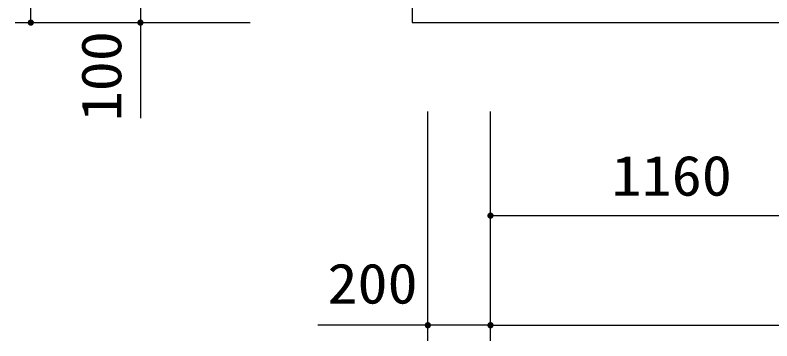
# Model space of a CAD drawing. Units: millimetres, scale not verified. Extents: x -14850 to 14850, y -10500 to 10500.
# Drawn here: x -11188 to -8772, y -6755 to -5714 of the extents above; entities that cross this region are included whole.
import ezdxf
from ezdxf.enums import TextEntityAlignment as Align

# ---------------------------------------------------------------- set-up
doc = ezdxf.new("R2010")
doc.units = ezdxf.units.MM
doc.header["$LTSCALE"] = 50
for name, color, linetype, lineweight in [('0-1_機器', 2, 'Continuous', 25), ('0-2_躯体', 5, 'Continuous', 25), ('0-5_製作', 5, 'Continuous', 25)]:
    doc.layers.add(name, color=color, linetype=linetype, lineweight=lineweight)
doc.styles.add('ＭＳ ゴシック', font='')
doc.styles.get('ＭＳ ゴシック').set_extended_font_data('MS Gothic')

msp = doc.modelspace()

# ---------------------------------------------------------------- linework, layer by layer
at = {"layer": '0-1_機器'}
msp.add_lwpolyline([(-9920.62, -5588.22), (-9920.62, -5738.22), (-6020.62, -5738.22)], dxfattribs=at)
at = {"layer": '0-2_躯体', "color": 2}
for p, q in [((-9870.62, -6754.6), (-9870.62, -6022.29)), ((-9670.62, -6754.6), (-9670.62, -6022.29)), ((-9670.62, -6354.6), (-8510.62, -6354.6)), ((-9870.62, -6704.6), (-10221.37, -6704.6)), ((-9670.62, -6704.6), (-9870.62, -6704.6)), ((-9670.62, -6704.6), (-6270.62, -6704.6))]:
    msp.add_line(p, q, dxfattribs=at)
at = {"layer": '0-2_躯体'}
for points in [[(-9680.45, -6352.73), (-9670.62, -6354.6), (-9680.6, -6353.97)], [(-9680.13, -6351.51), (-9670.62, -6354.6), (-9680.45, -6352.73)], [(-9679.67, -6350.34), (-9670.62, -6354.6), (-9680.13, -6351.51)], [(-9679.07, -6349.24), (-9670.62, -6354.6), (-9679.67, -6350.34)], [(-9678.33, -6348.23), (-9670.62, -6354.6), (-9679.07, -6349.24)], [(-9677.47, -6347.31), (-9670.62, -6354.6), (-9678.33, -6348.23)], [(-9676.5, -6346.51), (-9670.62, -6354.6), (-9677.47, -6347.31)], [(-9675.44, -6345.84), (-9670.62, -6354.6), (-9676.5, -6346.51)], [(-9675.44, -6345.84), (-9670.62, -6344.6), (-9670.62, -6354.6)], [(-9674.3, -6345.3), (-9670.62, -6344.6), (-9675.44, -6345.84)], [(-9673.11, -6344.91), (-9670.62, -6344.6), (-9674.3, -6345.3)], [(-9671.88, -6344.68), (-9670.62, -6344.6), (-9673.11, -6344.91)], [(-9670.62, -6344.6), (-9660.62, -6354.6), (-9670.62, -6354.6)], [(-9669.99, -6344.62), (-9660.62, -6354.6), (-9670.62, -6344.6)], [(-9668.75, -6344.78), (-9660.62, -6354.6), (-9669.99, -6344.62)], [(-9667.53, -6345.09), (-9660.62, -6354.6), (-9668.75, -6344.78)], [(-9666.36, -6345.55), (-9660.62, -6354.6), (-9667.53, -6345.09)], [(-9666.36, -6345.55), (-9660.7, -6353.35), (-9660.62, -6354.6)], [(-9665.26, -6346.16), (-9660.7, -6353.35), (-9666.36, -6345.55)], [(-9665.26, -6346.16), (-9660.94, -6352.11), (-9660.7, -6353.35)], [(-9664.25, -6346.9), (-9660.94, -6352.11), (-9665.26, -6346.16)], [(-9664.25, -6346.9), (-9661.32, -6350.92), (-9660.94, -6352.11)], [(-9663.33, -6347.75), (-9661.32, -6350.92), (-9664.25, -6346.9)], [(-9663.33, -6347.75), (-9661.86, -6349.78), (-9661.32, -6350.92)], [(-9662.53, -6348.72), (-9661.86, -6349.78), (-9663.33, -6347.75)], [(-9680.6, -6353.97), (-9670.62, -6354.6), (-9680.62, -6354.6)], [(-9680.62, -6354.6), (-9674.88, -6363.65), (-9680.54, -6355.85)], [(-9680.62, -6354.6), (-9673.71, -6364.11), (-9674.88, -6363.65)], [(-9670.62, -6354.6), (-9673.71, -6364.11), (-9680.62, -6354.6)], [(-9680.54, -6355.85), (-9675.98, -6363.04), (-9680.31, -6357.09)], [(-9680.54, -6355.85), (-9674.88, -6363.65), (-9675.98, -6363.04)], [(-9680.31, -6357.09), (-9677, -6362.31), (-9679.92, -6358.28)], [(-9680.31, -6357.09), (-9675.98, -6363.04), (-9677, -6362.31)], [(-9679.92, -6358.28), (-9677.91, -6361.45), (-9679.39, -6359.42)], [(-9679.92, -6358.28), (-9677, -6362.31), (-9677.91, -6361.45)], [(-9679.39, -6359.42), (-9677.91, -6361.45), (-9678.71, -6360.48)], [(-9670.62, -6354.6), (-9672.5, -6364.42), (-9673.71, -6364.11)], [(-9670.62, -6354.6), (-9671.25, -6364.58), (-9672.5, -6364.42)], [(-9670.62, -6354.6), (-9670.62, -6364.6), (-9671.25, -6364.58)], [(-9670.62, -6354.6), (-9669.37, -6364.52), (-9670.62, -6364.6)], [(-9670.62, -6354.6), (-9668.14, -6364.29), (-9669.37, -6364.52)], [(-9670.62, -6354.6), (-9666.94, -6363.9), (-9668.14, -6364.29)], [(-9670.62, -6354.6), (-9665.8, -6363.36), (-9666.94, -6363.9)], [(-9670.62, -6354.6), (-9664.74, -6362.69), (-9665.8, -6363.36)], [(-9660.62, -6354.6), (-9664.74, -6362.69), (-9670.62, -6354.6)], [(-9660.62, -6354.6), (-9663.78, -6361.89), (-9664.74, -6362.69)], [(-9660.62, -6354.6), (-9662.92, -6360.97), (-9663.78, -6361.89)], [(-9660.62, -6354.6), (-9662.18, -6359.96), (-9662.92, -6360.97)], [(-9660.62, -6354.6), (-9661.57, -6358.86), (-9662.18, -6359.96)], [(-9660.62, -6354.6), (-9661.11, -6357.69), (-9661.57, -6358.86)], [(-9660.62, -6354.6), (-9660.8, -6356.47), (-9661.11, -6357.69)], [(-9660.62, -6354.6), (-9660.64, -6355.23), (-9660.8, -6356.47)], [(-9880.6, -6703.97), (-9870.62, -6704.6), (-9880.62, -6704.6)], [(-9880.62, -6704.6), (-9874.88, -6713.65), (-9880.54, -6705.85)], [(-9880.62, -6704.6), (-9873.71, -6714.11), (-9874.88, -6713.65)], [(-9870.62, -6704.6), (-9873.71, -6714.11), (-9880.62, -6704.6)], [(-9880.45, -6702.73), (-9870.62, -6704.6), (-9880.6, -6703.97)], [(-9880.54, -6705.85), (-9875.98, -6713.04), (-9880.31, -6707.09)], [(-9880.54, -6705.85), (-9874.88, -6713.65), (-9875.98, -6713.04)], [(-9880.13, -6701.51), (-9870.62, -6704.6), (-9880.45, -6702.73)], [(-9880.31, -6707.09), (-9877, -6712.31), (-9879.92, -6708.28)], [(-9880.31, -6707.09), (-9875.98, -6713.04), (-9877, -6712.31)], [(-9879.67, -6700.34), (-9870.62, -6704.6), (-9880.13, -6701.51)], [(-9879.92, -6708.28), (-9877.91, -6711.45), (-9879.39, -6709.42)], [(-9879.92, -6708.28), (-9877, -6712.31), (-9877.91, -6711.45)], [(-9879.07, -6699.24), (-9870.62, -6704.6), (-9879.67, -6700.34)], [(-9879.39, -6709.42), (-9877.91, -6711.45), (-9878.71, -6710.48)], [(-9878.33, -6698.23), (-9870.62, -6704.6), (-9879.07, -6699.24)], [(-9877.47, -6697.31), (-9870.62, -6704.6), (-9878.33, -6698.23)], [(-9876.5, -6696.51), (-9870.62, -6704.6), (-9877.47, -6697.31)], [(-9875.44, -6695.84), (-9870.62, -6704.6), (-9876.5, -6696.51)], [(-9875.44, -6695.84), (-9870.62, -6694.6), (-9870.62, -6704.6)], [(-9874.3, -6695.3), (-9870.62, -6694.6), (-9875.44, -6695.84)], [(-9873.11, -6694.91), (-9870.62, -6694.6), (-9874.3, -6695.3)], [(-9870.62, -6704.6), (-9872.5, -6714.42), (-9873.71, -6714.11)], [(-9871.88, -6694.68), (-9870.62, -6694.6), (-9873.11, -6694.91)], [(-9870.62, -6704.6), (-9871.25, -6714.58), (-9872.5, -6714.42)], [(-9870.62, -6704.6), (-9870.62, -6714.6), (-9871.25, -6714.58)], [(-9870.62, -6694.6), (-9860.62, -6704.6), (-9870.62, -6704.6)], [(-9869.99, -6694.62), (-9860.62, -6704.6), (-9870.62, -6694.6)], [(-9870.62, -6704.6), (-9869.37, -6714.52), (-9870.62, -6714.6)], [(-9870.62, -6704.6), (-9868.14, -6714.29), (-9869.37, -6714.52)], [(-9870.62, -6704.6), (-9866.94, -6713.9), (-9868.14, -6714.29)], [(-9870.62, -6704.6), (-9865.81, -6713.36), (-9866.94, -6713.9)], [(-9870.62, -6704.6), (-9864.74, -6712.69), (-9865.81, -6713.36)], [(-9860.62, -6704.6), (-9864.74, -6712.69), (-9870.62, -6704.6)], [(-9868.75, -6694.78), (-9860.62, -6704.6), (-9869.99, -6694.62)], [(-9867.53, -6695.09), (-9860.62, -6704.6), (-9868.75, -6694.78)], [(-9866.36, -6695.55), (-9860.62, -6704.6), (-9867.53, -6695.09)], [(-9866.36, -6695.55), (-9860.7, -6703.35), (-9860.62, -6704.6)], [(-9865.26, -6696.16), (-9860.7, -6703.35), (-9866.36, -6695.55)], [(-9865.26, -6696.16), (-9860.94, -6702.11), (-9860.7, -6703.35)], [(-9864.25, -6696.9), (-9860.94, -6702.11), (-9865.26, -6696.16)], [(-9860.62, -6704.6), (-9863.78, -6711.89), (-9864.74, -6712.69)], [(-9864.25, -6696.9), (-9861.32, -6700.92), (-9860.94, -6702.11)], [(-9863.33, -6697.75), (-9861.32, -6700.92), (-9864.25, -6696.9)], [(-9860.62, -6704.6), (-9862.92, -6710.97), (-9863.78, -6711.89)], [(-9863.33, -6697.75), (-9861.86, -6699.78), (-9861.32, -6700.92)], [(-9862.53, -6698.72), (-9861.86, -6699.78), (-9863.33, -6697.75)], [(-9860.62, -6704.6), (-9862.18, -6709.96), (-9862.92, -6710.97)], [(-9860.62, -6704.6), (-9861.57, -6708.86), (-9862.18, -6709.96)], [(-9860.62, -6704.6), (-9861.11, -6707.69), (-9861.57, -6708.86)], [(-9860.62, -6704.6), (-9860.8, -6706.47), (-9861.11, -6707.69)], [(-9860.62, -6704.6), (-9860.64, -6705.23), (-9860.8, -6706.47)], [(-9680.6, -6703.97), (-9670.62, -6704.6), (-9680.62, -6704.6)], [(-9680.62, -6704.6), (-9674.88, -6713.65), (-9680.54, -6705.85)], [(-9680.62, -6704.6), (-9673.71, -6714.11), (-9674.88, -6713.65)], [(-9670.62, -6704.6), (-9673.71, -6714.11), (-9680.62, -6704.6)], [(-9680.45, -6702.73), (-9670.62, -6704.6), (-9680.6, -6703.97)], [(-9680.54, -6705.85), (-9675.98, -6713.04), (-9680.31, -6707.09)], [(-9680.54, -6705.85), (-9674.88, -6713.65), (-9675.98, -6713.04)], [(-9680.13, -6701.51), (-9670.62, -6704.6), (-9680.45, -6702.73)], [(-9680.31, -6707.09), (-9677, -6712.31), (-9679.92, -6708.28)], [(-9680.31, -6707.09), (-9675.98, -6713.04), (-9677, -6712.31)], [(-9679.67, -6700.34), (-9670.62, -6704.6), (-9680.13, -6701.51)], [(-9679.92, -6708.28), (-9677.91, -6711.45), (-9679.39, -6709.42)], [(-9679.92, -6708.28), (-9677, -6712.31), (-9677.91, -6711.45)], [(-9679.07, -6699.24), (-9670.62, -6704.6), (-9679.67, -6700.34)], [(-9679.39, -6709.42), (-9677.91, -6711.45), (-9678.71, -6710.48)], [(-9678.33, -6698.23), (-9670.62, -6704.6), (-9679.07, -6699.24)], [(-9677.47, -6697.31), (-9670.62, -6704.6), (-9678.33, -6698.23)], [(-9676.5, -6696.51), (-9670.62, -6704.6), (-9677.47, -6697.31)], [(-9675.44, -6695.84), (-9670.62, -6704.6), (-9676.5, -6696.51)], [(-9675.44, -6695.84), (-9670.62, -6694.6), (-9670.62, -6704.6)], [(-9674.3, -6695.3), (-9670.62, -6694.6), (-9675.44, -6695.84)], [(-9673.11, -6694.91), (-9670.62, -6694.6), (-9674.3, -6695.3)], [(-9670.62, -6704.6), (-9672.5, -6714.42), (-9673.71, -6714.11)], [(-9671.88, -6694.68), (-9670.62, -6694.6), (-9673.11, -6694.91)], [(-9670.62, -6704.6), (-9671.25, -6714.58), (-9672.5, -6714.42)], [(-9670.62, -6704.6), (-9670.62, -6714.6), (-9671.25, -6714.58)], [(-9670.62, -6694.6), (-9660.62, -6704.6), (-9670.62, -6704.6)], [(-9669.99, -6694.62), (-9660.62, -6704.6), (-9670.62, -6694.6)], [(-9670.62, -6704.6), (-9669.37, -6714.52), (-9670.62, -6714.6)], [(-9670.62, -6704.6), (-9668.14, -6714.29), (-9669.37, -6714.52)], [(-9670.62, -6704.6), (-9666.94, -6713.9), (-9668.14, -6714.29)], [(-9670.62, -6704.6), (-9665.8, -6713.36), (-9666.94, -6713.9)], [(-9670.62, -6704.6), (-9664.74, -6712.69), (-9665.8, -6713.36)], [(-9660.62, -6704.6), (-9664.74, -6712.69), (-9670.62, -6704.6)], [(-9668.75, -6694.78), (-9660.62, -6704.6), (-9669.99, -6694.62)], [(-9667.53, -6695.09), (-9660.62, -6704.6), (-9668.75, -6694.78)], [(-9666.36, -6695.55), (-9660.62, -6704.6), (-9667.53, -6695.09)], [(-9666.36, -6695.55), (-9660.7, -6703.35), (-9660.62, -6704.6)], [(-9665.26, -6696.16), (-9660.7, -6703.35), (-9666.36, -6695.55)], [(-9665.26, -6696.16), (-9660.94, -6702.11), (-9660.7, -6703.35)], [(-9664.25, -6696.9), (-9660.94, -6702.11), (-9665.26, -6696.16)], [(-9660.62, -6704.6), (-9663.78, -6711.89), (-9664.74, -6712.69)], [(-9664.25, -6696.9), (-9661.32, -6700.92), (-9660.94, -6702.11)], [(-9663.33, -6697.75), (-9661.32, -6700.92), (-9664.25, -6696.9)], [(-9660.62, -6704.6), (-9662.92, -6710.97), (-9663.78, -6711.89)], [(-9663.33, -6697.75), (-9661.86, -6699.78), (-9661.32, -6700.92)], [(-9662.53, -6698.72), (-9661.86, -6699.78), (-9663.33, -6697.75)], [(-9660.62, -6704.6), (-9662.18, -6709.96), (-9662.92, -6710.97)], [(-9660.62, -6704.6), (-9661.57, -6708.86), (-9662.18, -6709.96)], [(-9660.62, -6704.6), (-9661.11, -6707.69), (-9661.57, -6708.86)], [(-9660.62, -6704.6), (-9660.8, -6706.47), (-9661.11, -6707.69)], [(-9660.62, -6704.6), (-9660.64, -6705.23), (-9660.8, -6706.47)]]:
    msp.add_solid(points, dxfattribs=at)
at = {"layer": '0-5_製作', "color": 2}
for p, q in [((-11137.94, -5738.22), (-11137.94, -3158.22)), ((-10787.94, -5638.22), (-10787.94, -5738.22)), ((-11187.94, -5738.22), (-10437.94, -5738.22)), ((-10787.94, -5738.22), (-10787.94, -6043.71))]:
    msp.add_line(p, q, dxfattribs=at)
at = {"layer": '0-5_製作'}
for points in [[(-11147.92, -5737.59), (-11137.94, -5738.22), (-11147.94, -5738.22)], [(-11147.94, -5738.22), (-11144.31, -5745.93), (-11147.86, -5739.47)], [(-11147.94, -5738.22), (-11143.29, -5746.66), (-11144.31, -5745.93)], [(-11137.94, -5738.22), (-11143.29, -5746.66), (-11147.94, -5738.22)], [(-11147.76, -5736.35), (-11137.94, -5738.22), (-11147.92, -5737.59)], [(-11147.86, -5739.47), (-11145.23, -5745.07), (-11147.62, -5740.71)], [(-11147.86, -5739.47), (-11144.31, -5745.93), (-11145.23, -5745.07)], [(-11147.45, -5735.13), (-11137.94, -5738.22), (-11147.76, -5736.35)], [(-11147.62, -5740.71), (-11146.03, -5744.1), (-11147.23, -5741.9)], [(-11147.62, -5740.71), (-11145.23, -5745.07), (-11146.03, -5744.1)], [(-11146.98, -5733.96), (-11137.94, -5738.22), (-11147.45, -5735.13)], [(-11147.23, -5741.9), (-11146.03, -5744.1), (-11146.7, -5743.04)], [(-11146.38, -5732.86), (-11137.94, -5738.22), (-11146.98, -5733.96)], [(-11145.64, -5731.85), (-11137.94, -5738.22), (-11146.38, -5732.86)], [(-11144.78, -5730.93), (-11137.94, -5738.22), (-11145.64, -5731.85)], [(-11143.81, -5730.13), (-11137.94, -5738.22), (-11144.78, -5730.93)], [(-11142.75, -5729.46), (-11137.94, -5738.22), (-11143.81, -5730.13)], [(-11137.94, -5738.22), (-11142.19, -5747.27), (-11143.29, -5746.66)], [(-11141.62, -5728.92), (-11137.94, -5738.22), (-11142.75, -5729.46)], [(-11137.94, -5738.22), (-11141.03, -5747.73), (-11142.19, -5747.27)], [(-11141.62, -5728.92), (-11137.94, -5728.22), (-11137.94, -5738.22)], [(-11140.42, -5728.53), (-11137.94, -5728.22), (-11141.62, -5728.92)], [(-11137.94, -5738.22), (-11139.81, -5748.04), (-11141.03, -5747.73)], [(-11139.19, -5728.3), (-11137.94, -5728.22), (-11140.42, -5728.53)], [(-11137.94, -5738.22), (-11138.56, -5748.2), (-11139.81, -5748.04)], [(-11137.94, -5738.22), (-11137.94, -5748.22), (-11138.56, -5748.2)], [(-11137.94, -5728.22), (-11127.94, -5738.22), (-11137.94, -5738.22)], [(-11137.31, -5728.24), (-11127.94, -5738.22), (-11137.94, -5728.22)], [(-11137.94, -5738.22), (-11136.68, -5748.14), (-11137.94, -5748.22)], [(-11137.94, -5738.22), (-11135.45, -5747.91), (-11136.68, -5748.14)], [(-11137.94, -5738.22), (-11134.25, -5747.52), (-11135.45, -5747.91)], [(-11137.94, -5738.22), (-11133.12, -5746.98), (-11134.25, -5747.52)], [(-11127.94, -5738.22), (-11133.12, -5746.98), (-11137.94, -5738.22)], [(-11136.06, -5728.4), (-11127.94, -5738.22), (-11137.31, -5728.24)], [(-11134.85, -5728.71), (-11127.94, -5738.22), (-11136.06, -5728.4)], [(-11133.68, -5729.17), (-11127.94, -5738.22), (-11134.85, -5728.71)], [(-11132.58, -5729.78), (-11127.94, -5738.22), (-11133.68, -5729.17)], [(-11127.94, -5738.22), (-11132.06, -5746.31), (-11133.12, -5746.98)], [(-11131.56, -5730.52), (-11127.94, -5738.22), (-11132.58, -5729.78)], [(-11127.94, -5738.22), (-11131.09, -5745.51), (-11132.06, -5746.31)], [(-11131.56, -5730.52), (-11128.02, -5736.97), (-11127.94, -5738.22)], [(-11130.65, -5731.38), (-11128.02, -5736.97), (-11131.56, -5730.52)], [(-11127.94, -5738.22), (-11130.23, -5744.59), (-11131.09, -5745.51)], [(-11130.65, -5731.38), (-11128.25, -5735.73), (-11128.02, -5736.97)], [(-11129.85, -5732.34), (-11128.25, -5735.73), (-11130.65, -5731.38)], [(-11127.94, -5738.22), (-11129.49, -5743.58), (-11130.23, -5744.59)], [(-11129.85, -5732.34), (-11128.64, -5734.54), (-11128.25, -5735.73)], [(-11129.17, -5733.4), (-11128.64, -5734.54), (-11129.85, -5732.34)], [(-11127.94, -5738.22), (-11128.89, -5742.48), (-11129.49, -5743.58)], [(-11127.94, -5738.22), (-11128.43, -5741.31), (-11128.89, -5742.48)], [(-11127.94, -5738.22), (-11128.11, -5740.09), (-11128.43, -5741.31)], [(-11127.94, -5738.22), (-11127.96, -5738.85), (-11128.11, -5740.09)], [(-10797.92, -5737.59), (-10787.94, -5738.22), (-10797.94, -5738.22)], [(-10797.94, -5738.22), (-10794.31, -5745.93), (-10797.86, -5739.47)], [(-10797.94, -5738.22), (-10793.29, -5746.66), (-10794.31, -5745.93)], [(-10787.94, -5738.22), (-10793.29, -5746.66), (-10797.94, -5738.22)], [(-10797.76, -5736.35), (-10787.94, -5738.22), (-10797.92, -5737.59)], [(-10797.86, -5739.47), (-10795.23, -5745.07), (-10797.62, -5740.71)], [(-10797.86, -5739.47), (-10794.31, -5745.93), (-10795.23, -5745.07)], [(-10797.45, -5735.13), (-10787.94, -5738.22), (-10797.76, -5736.35)], [(-10797.62, -5740.71), (-10796.03, -5744.1), (-10797.23, -5741.9)], [(-10797.62, -5740.71), (-10795.23, -5745.07), (-10796.03, -5744.1)], [(-10796.98, -5733.96), (-10787.94, -5738.22), (-10797.45, -5735.13)], [(-10797.23, -5741.9), (-10796.03, -5744.1), (-10796.7, -5743.04)], [(-10796.38, -5732.86), (-10787.94, -5738.22), (-10796.98, -5733.96)], [(-10795.64, -5731.85), (-10787.94, -5738.22), (-10796.38, -5732.86)], [(-10794.78, -5730.93), (-10787.94, -5738.22), (-10795.64, -5731.85)], [(-10793.81, -5730.13), (-10787.94, -5738.22), (-10794.78, -5730.93)], [(-10792.75, -5729.46), (-10787.94, -5738.22), (-10793.81, -5730.13)], [(-10787.94, -5738.22), (-10792.19, -5747.27), (-10793.29, -5746.66)], [(-10791.62, -5728.92), (-10787.94, -5738.22), (-10792.75, -5729.46)], [(-10787.94, -5738.22), (-10791.03, -5747.73), (-10792.19, -5747.27)], [(-10791.62, -5728.92), (-10787.94, -5728.22), (-10787.94, -5738.22)], [(-10790.42, -5728.53), (-10787.94, -5728.22), (-10791.62, -5728.92)], [(-10787.94, -5738.22), (-10789.81, -5748.04), (-10791.03, -5747.73)], [(-10789.19, -5728.3), (-10787.94, -5728.22), (-10790.42, -5728.53)], [(-10787.94, -5738.22), (-10788.56, -5748.2), (-10789.81, -5748.04)], [(-10787.94, -5738.22), (-10787.94, -5748.22), (-10788.56, -5748.2)], [(-10787.94, -5728.22), (-10777.94, -5738.22), (-10787.94, -5738.22)], [(-10787.31, -5728.24), (-10777.94, -5738.22), (-10787.94, -5728.22)], [(-10787.94, -5738.22), (-10786.68, -5748.14), (-10787.94, -5748.22)], [(-10787.94, -5738.22), (-10785.45, -5747.91), (-10786.68, -5748.14)], [(-10787.94, -5738.22), (-10784.25, -5747.52), (-10785.45, -5747.91)], [(-10787.94, -5738.22), (-10783.12, -5746.98), (-10784.25, -5747.52)], [(-10777.94, -5738.22), (-10783.12, -5746.98), (-10787.94, -5738.22)], [(-10786.06, -5728.4), (-10777.94, -5738.22), (-10787.31, -5728.24)], [(-10784.85, -5728.71), (-10777.94, -5738.22), (-10786.06, -5728.4)], [(-10783.68, -5729.17), (-10777.94, -5738.22), (-10784.85, -5728.71)], [(-10782.58, -5729.78), (-10777.94, -5738.22), (-10783.68, -5729.17)], [(-10777.94, -5738.22), (-10782.06, -5746.31), (-10783.12, -5746.98)], [(-10781.56, -5730.52), (-10777.94, -5738.22), (-10782.58, -5729.78)], [(-10777.94, -5738.22), (-10781.09, -5745.51), (-10782.06, -5746.31)], [(-10781.56, -5730.52), (-10778.02, -5736.97), (-10777.94, -5738.22)], [(-10780.65, -5731.38), (-10778.02, -5736.97), (-10781.56, -5730.52)], [(-10777.94, -5738.22), (-10780.23, -5744.59), (-10781.09, -5745.51)], [(-10780.65, -5731.38), (-10778.25, -5735.73), (-10778.02, -5736.97)], [(-10779.85, -5732.34), (-10778.25, -5735.73), (-10780.65, -5731.38)], [(-10777.94, -5738.22), (-10779.49, -5743.58), (-10780.23, -5744.59)], [(-10779.85, -5732.34), (-10778.64, -5734.54), (-10778.25, -5735.73)], [(-10779.17, -5733.4), (-10778.64, -5734.54), (-10779.85, -5732.34)], [(-10777.94, -5738.22), (-10778.89, -5742.48), (-10779.49, -5743.58)], [(-10777.94, -5738.22), (-10778.43, -5741.31), (-10778.89, -5742.48)], [(-10777.94, -5738.22), (-10778.11, -5740.09), (-10778.43, -5741.31)], [(-10777.94, -5738.22), (-10777.96, -5738.85), (-10778.11, -5740.09)]]:
    msp.add_solid(points, dxfattribs=at)

# ---------------------------------------------------------------- texts
at = {"layer": '0-2_躯体', "color": 4, "style": 'ＭＳ ゴシック', "width": 1.1}
for s, p in [('1160', (-9284.37, -6329.6)), ('200', (-10191.24, -6674.1))]:
    msp.add_text(s, height=128.4, dxfattribs=at).set_placement(p, align=Align.BOTTOM_LEFT)
at = {"layer": '0-5_製作', "color": 4, "style": 'ＭＳ ゴシック', "width": 1.1}
msp.add_text('100', height=128.4, rotation=90, dxfattribs=at).set_placement((-10810.51, -6053.67), align=Align.BOTTOM_LEFT)

doc.saveas('drawing.dxf')
